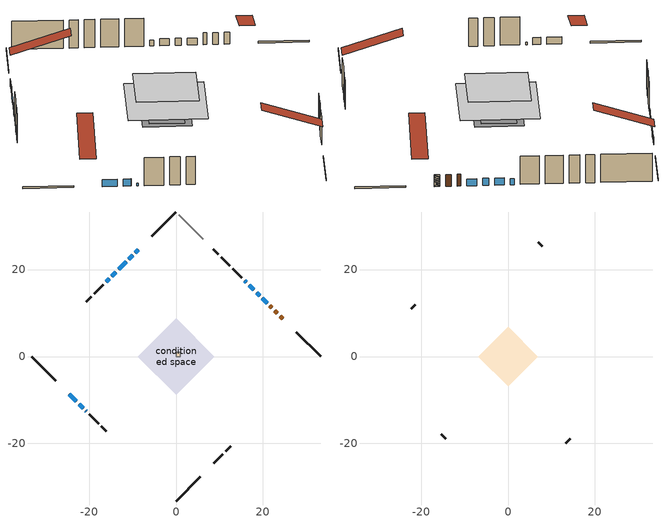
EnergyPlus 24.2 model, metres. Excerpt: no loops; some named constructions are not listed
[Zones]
central ac and furnace airloop ret air zone
 floor adiabatic (AdiabaticConst): 0,0 0,1 1,1 1,0 z0
 wall adiabatic (AdiabaticConst): 0,1 0,0 1,0 1,1 0,1 z0:1
 ceiling adiabatic (AdiabaticConst): 1,0 1,1 0,1 0,0 z1
conditioned space
 floor othersidecoefficients (Floor1 construction): -3.93,0 0,3.93 3.93,0 0,-3.93 z0
 floor adiabatic (AdiabaticFloorConstruction): -8.77,0 0,8.77 8.77,0 0,-8.77 z2.44
 floor foundation (Slab1 construction): -5.43,0 0,5.43 5.43,0 0,-5.43 z0
 wall outside (RimJoist1 construction): 0,-33.24 5.6,-27.64 / -33.24,0 -27.64,-5.6 / 0,33.24 -5.6,27.64 / 33.24,0 27.64,5.6 z0:0.3
 wall outside (AdiabaticWallConstruction 1): 23.29,9.96 22.69,10.55 / 22.04,11.21 21.62,11.62 z0:2.03
 wall outside (AdiabaticWallConstruction): 20.96,12.28 19.88,13.36 / -11.5,21.74 -13.23,20.02 z0:1.17; 19.23,14.01 18.58,14.66 / -8.68,24.56 -9.33,23.92 / -9.98,23.26 -10.84,22.4 / -24.56,-8.68 -22.91,-10.33 / -22.25,-10.99 -21.39,-11.85 z0:1.22; 17.93,15.32 16.86,16.38 z0:1.2; -13.88,19.36 -14.74,18.5 / -15.4,17.84 -16.05,17.19 z0:0.97; -20.74,-12.5 -20.61,-12.63 z0:0.46; 16.21,17.03 15.79,17.45 z0:1.02
 wall outside (Wall1 construction): 8.68,-24.56 10.81,-22.43 / -19.95,-13.29 -17.82,-15.42 / -16.7,16.54 -18.83,14.41 / 15.14,18.1 13.01,20.23 z0:4.88
 wall outside (Wall3 construction): 11.47,-21.78 12.62,-20.62 / -17.16,-16.08 -16.01,-17.24 / -19.49,13.75 -20.65,12.59 / 9.75,23.49 8.59,24.65 z0:4.88
 wall othersidecoefficients (AdiabaticWallConstruction 1): 24.56,8.68 23.94,9.3 z0:2.03
 wall othersidecoefficients (Wall2 construction): 12.35,20.89 10.41,22.83 z0:4.88
 wall adiabatic (Wall5 construction): 6.29,26.95 0.66,32.58 z0:4.88
 window (WindowConstruction): 20.96,12.28 19.89,13.36 z0:1.17
 window (WindowConstruction 6): 19.23,14.01 18.58,14.66 z0:1.22
 window (WindowConstruction 7): 17.93,15.32 16.86,16.38 z0:1.19
 window (WindowConstruction 8): -8.68,24.56 -9.32,23.92 z0:1.22
 window (WindowConstruction 9): -9.98,23.26 -10.84,22.4 z0:1.22
 window (WindowConstruction 1): -11.5,21.74 -13.22,20.02 z0:1.17
 window (WindowConstruction 2): -13.88,19.36 -14.74,18.5 z0:0.97
 window (WindowConstruction 3): -15.4,17.84 -16.05,17.19 z0:0.97
 window (WindowConstruction 4): -24.56,-8.68 -22.91,-10.33 z0:1.22
 window (WindowConstruction 5): -22.25,-10.99 -21.39,-11.85 z0:1.22
 window (WindowConstruction 10): -20.73,-12.51 -20.61,-12.63 z0:0.46
 window (WindowConstruction 11): 16.21,17.03 15.79,17.45 z0:1.01
 door inside (Door): 24.56,8.68 23.94,9.3 z0:2.03
 door (Door 1): 23.29,9.96 22.69,10.55 z0:2.03
 door (Door 2): 22.03,11.21 21.62,11.62 z0:2.03
 ceiling adiabatic (AdiabaticFloorConstruction): 0,-8.77 8.77,0 0,8.77 -8.77,0 z2.44
attic - vented
 floor to conditioned space (Floor2 construction Reversed): -6.88,0 0,6.88 6.88,0 0,-6.88 z4.88
 wall outside (Wall4 construction): 13.28,-19.96 14.27,-18.97 / -15.35,-17.89 -14.36,-18.88 / -21.31,11.93 -22.3,10.94 / 7.93,25.31 6.95,26.3 z0:4.88
 roof outside (Roof1 construction): 8.02,-25.22,4.88 1.32,-18.52,8.04 -0.45,-20.28,8.04 6.25,-26.99,4.88; -25.22,-8.02,4.88 -18.52,-1.32,8.04 -20.28,0.45,8.04 -26.99,-6.25,4.88; -8.02,25.22,4.88 -1.32,18.52,8.04 0.45,20.28,8.04 -6.25,26.99,4.88; 25.22,8.02,4.88 18.52,1.32,8.04 20.28,-0.45,8.04 26.99,6.25,4.88
[Material] Roughness=Rough; Thermal Absorptance=0.9
Name | Thickness {m} | Conductivity {W/m-K} | Density {kg/m3} | Specific Heat {J/kg-K} | Solar Absorptance | Visible Absorptance
ceiling loosefill ins | 0.0846667 | 0.0480833 | 16.02 | 1046.75 | 0.7 | 0.7
ceiling stud and cavity | 0.1397 | 0.146109 | 65.682 | 1177.47 | 0.7 | 0.7
gypsum board | 0.0127 | 0.160291 | 801 | 837.4 | 0.6 | 0.6
[Construction]
Floor2 construction: ceiling loosefill ins, ceiling stud and cavity, gypsum board
[EnergyManagementSystem:Program]
component_loads_program: Set loads_htg_walls = 0; Set loads_htg_rim_joists = 0; Set loads_htg_foundation_walls = 0; Set loads_htg_floors = 0; Set loads_htg_slabs = 0; Set loads_htg_ceilings = 0; Set loads_htg_roofs = 0; Set loads_htg_windows_conduction = 0; Set loads_htg_windows_solar = 0; Set loads_htg_doors = 0; Set loads_htg_skylights_conduction = 0; Set loads_htg_skylights_solar = 0; Set loads_htg_internal_mass = 0; Set loads_htg_intgains = 0; Set loads_htg_lighting = 0; Set loads_htg_infil = 0; Set loads_htg_mechvent = 0; Set loads_htg_natvent = 0; Set loads_htg_whf = 0; Set loads_htg_ducts = 0; Set loads_clg_walls = 0; Set loads_clg_rim_joists = 0; Set loads_clg_foundation_walls = 0; Set loads_clg_floors = 0; Set loads_clg_slabs = 0; Set loads_clg_ceilings = 0; Set loads_clg_roofs = 0; Set loads_clg_windows_conduction = 0; Set loads_clg_windows_solar = 0; Set loads_clg_doors = 0; Set loads_clg_skylights_conduction = 0; Set loads_clg_skylights_solar = 0; Set loads_clg_internal_mass = 0; Set loads_clg_intgains = 0; Set loads_clg_lighting = 0; Set loads_clg_infil = 0; Set loads_clg_mechvent = 0; Set loads_clg_natvent = 0; Set loads_clg_whf = 0; Set loads_clg_ducts = 0; Set hr_walls = 0; Set hr_walls = hr_walls + s_conv_9 + s_ig_9 + s_sol_9 + s_lgt_9 + s_surf_9; Set hr_walls = hr_walls + s_conv_10 + s_ig_10 + s_sol_10 + s_lgt_10 + s_surf_10; Set hr_walls = hr_walls + s_conv_11 + s_ig_11 + s_sol_11 + s_lgt_11 + s_surf_11; Set hr_walls = hr_walls + s_conv_12 + s_ig_12 + s_sol_12 + s_lgt_12 + s_surf_12; Set hr_walls = hr_walls + s_conv_13 + s_ig_13 + s_sol_13 + s_lgt_13 + s_surf_13; Set hr_walls = hr_walls + s_conv_14 + s_ig_14 + s_sol_14 + s_lgt_14 + s_surf_14; Set hr_walls = hr_walls + s_conv_15 + s_ig_15 + s_sol_15 + s_lgt_15 + s_surf_15; Set hr_walls = hr_walls + s_conv_16 + s_ig_16 + s_sol_16 + s_lgt_16 + s_surf_16; Set hr_walls = hr_walls + s_conv_17 + s_ig_17 + s_sol_17 + s_lgt_17 + s_surf_17; Set hr_walls = hr_walls + s_conv_18 + s_ig_18 + s_sol_18 + s_lgt_18 + s_surf_18; Set hr_rim_joists = 0; Set hr_rim_joists = hr_rim_joists + s_conv_4 + s_ig_4 + s_sol_4 + s_lgt_4 + s_surf_4; Set hr_rim_joists = hr_rim_joists + s_conv_5 + s_ig_5 + s_sol_5 + s_lgt_5 + s_surf_5; Set hr_rim_joists = hr_rim_joists + s_conv_6 + s_ig_6 + s_sol_6 + s_lgt_6 + s_surf_6; Set hr_rim_joists = hr_rim_joists + s_conv_7 + s_ig_7 + s_sol_7 + s_lgt_7 + s_surf_7; Set hr_foundation_walls = 0; Set hr_floors = 0; Set hr_floors = hr_floors + s_conv + s_ig + s_sol + s_lgt + s_surf; Set hr_slabs = 0; Set hr_slabs = hr_slabs + s_conv_8 + s_ig_8 + s_sol_8 + s_lgt_8 + s_surf_8; Set hr_ceilings = 0; Set hr_ceilings = hr_ceilings + s_conv_1 + s_ig_1 + s_sol_1 + s_lgt_1 + s_surf_1; Set hr_roofs = 0; Set hr_windows_conduction = 0; Set hr_windows_conduction = hr_windows_conduction + ss_conv_3; Set hr_windows_conduction = hr_windows_conduction + ss_ig_3; Set hr_windows_conduction = hr_windows_conduction + ss_surf_3; Set hr_windows_conduction = hr_windows_conduction + ss_conv_4; Set hr_windows_conduction = hr_windows_conduction + ss_ig_4; Set hr_windows_conduction = hr_windows_conduction + ss_surf_4; Set hr_windows_conduction = hr_windows_conduction + ss_conv_5; Set hr_windows_conduction = hr_windows_conduction + ss_ig_5; Set hr_windows_conduction = hr_windows_conduction + ss_surf_5; Set hr_windows_conduction = hr_windows_conduction + ss_conv_6; Set hr_windows_conduction = hr_windows_conduction + ss_ig_6; Set hr_windows_conduction = hr_windows_conduction + ss_surf_6; Set hr_windows_conduction = hr_windows_conduction + ss_conv_7; Set hr_windows_conduction = hr_windows_conduction + ss_ig_7; Set hr_windows_conduction = hr_windows_conduction + ss_surf_7; Set hr_windows_conduction = hr_windows_conduction + ss_conv_8; Set hr_windows_conduction = hr_windows_conduction + ss_ig_8; Set hr_windows_conduction = hr_windows_conduction + ss_surf_8; Set hr_windows_conduction = hr_windows_conduction + ss_conv_9; Set hr_windows_conduction = hr_windows_conduction + ss_ig_9; Set hr_windows_conduction = hr_windows_conduction + ss_surf_9; Set hr_windows_conduction = hr_windows_conduction + ss_conv_10; Set hr_windows_conduction = hr_windows_conduction + ss_ig_10; Set hr_windows_conduction = hr_windows_conduction + ss_surf_10; Set hr_windows_conduction = hr_windows_conduction + ss_conv_11; Set hr_windows_conduction = hr_windows_conduction + ss_ig_11; Set hr_windows_conduction = hr_windows_conduction + ss_surf_11; Set hr_windows_conduction = hr_windows_conduction + ss_conv_12; Set hr_windows_conduction = hr_windows_conduction + ss_ig_12; Set hr_windows_conduction = hr_windows_conduction + ss_surf_12; Set hr_windows_conduction = hr_windows_conduction + ss_conv_13; Set hr_windows_conduction = hr_windows_conduction + ss_ig_13; Set hr_windows_conduction = hr_windows_conduction + ss_surf_13; Set hr_windows_conduction = hr_windows_conduction + ss_conv_14; Set hr_windows_conduction = hr_windows_conduction + ss_ig_14; Set hr_windows_conduction = hr_windows_conduction + ss_surf_14; Set hr_windows_solar = 0; Set hr_windows_solar = hr_windows_solar - ss_trans_in * ZoneTimestep * 3600 + ss_back_out * ZoneTimestep * 3600 + ss_trans_out * ZoneTimestep * 3600; Set hr_windows_solar = hr_windows_solar - ss_trans_in_1 * ZoneTimestep * 3600 + ss_back_out_1 * ZoneTimestep * 3600 + ss_trans_out_1 * ZoneTimestep * 3600; Set hr_windows_solar = hr_windows_solar - ss_trans_in_2 * ZoneTimestep * 3600 + ss_back_out_2 * ZoneTimestep * 3600 + ss_trans_out_2 * ZoneTimestep * 3600; Set hr_windows_solar = hr_windows_solar - ss_trans_in_3 * ZoneTimestep * 3600 + ss_back_out_3 * ZoneTimestep * 3600 + ss_trans_out_3 * ZoneTimestep * 3600; Set hr_windows_solar = hr_windows_solar - ss_trans_in_4 * ZoneTimestep * 3600 + ss_back_out_4 * ZoneTimestep * 3600 + ss_trans_out_4 * ZoneTimestep * 3600; Set hr_windows_solar = hr_windows_solar - ss_trans_in_5 * ZoneTimestep * 3600 + ss_back_out_5 * ZoneTimestep * 3600 + ss_trans_out_5 * ZoneTimestep * 3600; Set hr_windows_solar = hr_windows_solar - ss_trans_in_6 * ZoneTimestep * 3600 + ss_back_out_6 * ZoneTimestep * 3600 + ss_trans_out_6 * ZoneTimestep * 3600; Set hr_windows_solar = hr_windows_solar - ss_trans_in_7 * ZoneTimestep * 3600 + ss_back_out_7 * ZoneTimestep * 3600 + ss_trans_out_7 * ZoneTimestep * 3600; Set hr_windows_solar = hr_windows_solar - ss_trans_in_8 * ZoneTimestep * 3600 + ss_back_out_8 * ZoneTimestep * 3600 + ss_trans_out_8 * ZoneTimestep * 3600; Set hr_windows_solar = hr_windows_solar - ss_trans_in_9 * ZoneTimestep * 3600 + ss_back_out_9 * ZoneTimestep * 3600 + ss_trans_out_9 * ZoneTimestep * 3600; Set hr_windows_solar = hr_windows_solar - ss_trans_in_10 * ZoneTimestep * 3600 + ss_back_out_10 * ZoneTimestep * 3600 + ss_trans_out_10 * ZoneTimestep * 3600; Set hr_windows_solar = hr_windows_solar - ss_trans_in_11 * ZoneTimestep * 3600 + ss_back_out_11 * ZoneTimestep * 3600 + ss_trans_out_11 * ZoneTimestep * 3600; Set hr_doors = 0; Set hr_doors = hr_doors + ss_sol; Set hr_doors = hr_doors + ss_lgt; Set hr_doors = hr_doors + ss_conv; Set hr_doors = hr_doors + ss_ig; Set hr_doors = hr_doors + ss_surf; Set hr_doors = hr_doors + ss_sol_1; Set hr_doors = hr_doors + ss_lgt_1; Set hr_doors = hr_doors + ss_conv_1; Set hr_doors = hr_doors + ss_ig_1; Set hr_doors = hr_doors + ss_surf_1; Set hr_doors = hr_doors + ss_sol_2; Set hr_doors = hr_doors + ss_lgt_2; Set hr_doors = hr_doors + ss_conv_2; Set hr_doors = hr_doors + ss_ig_2; Set hr_doors = hr_doors + ss_surf_2; Set hr_skylights_conduction = 0; Set hr_skylights_solar = 0; Set hr_internal_mass = 0; Set hr_internal_mass = hr_internal_mass + s_conv_2 + s_ig_2 + s_sol_2 + s_lgt_2 + s_surf_2; Set hr_internal_mass = hr_internal_mass + s_conv_3 + s_ig_3 + s_sol_3 + s_lgt_3 + s_surf_3; Set hr_internal_mass = hr_internal_mass + im_conv + im_ig + im_sol + im_lgt + im_surf; Set hr_internal_mass = hr_internal_mass + im_conv_1 + im_ig_1 + im_sol_1 + im_lgt_1 + im_surf_1; Set hr_intgains = 0; Set hr_intgains = hr_intgains - ig_ee_conv - ig_ee_rad - ig_ee_conv_1 - ig_ee_rad_1 - ig_ee_conv_2 - ig_ee_rad_2 - ig_ee_conv_3 - ig_ee_rad_3 - ig_ee_conv_4 - ig_ee_rad_4 - ig_ee_conv_5 - ig_ee_rad_5 - ig_ee_conv_6 - ig_ee_rad_6 - ig_oe_conv - ig_oe_rad - ig_oe_conv_1 - ig_oe_rad_1 - ig_oe_conv_2 - ig_oe_rad_2 - ig_oe_conv_3 - ig_oe_rad_3 - ig_oe_conv_4 - ig_oe_rad_4 - ig_ppl_conv - ig_ppl_rad; Set hr_lighting = 0; Set hr_lighting = hr_lighting - ig_lgt_conv - ig_lgt_rad - ig_lgt_vis; Set hr_infil = 0; Set hr_infil = hr_infil - airflow_gain + airflow_loss; Set hr_natvent = 0; Set hr_natvent = hr_natvent - airflow_gain_1 + airflow_loss_1; Set hr_whf = 0; Set hr_whf = hr_whf - airflow_gain_2 + airflow_loss_2; Set hr_mechvent = 0; Set hr_mechvent = hr_mechvent - mv_conv - mv_rad - mv_conv_1 - mv_rad_1 - mv_conv_2 - mv_rad_2 - mv_conv_3 - mv_rad_3 - mv_conv_4 - mv_rad_4 - mv_conv_5 - mv_rad_5 - mv_conv_6 - mv_rad_6; Set hr_ducts = 0; Set hr_ducts = hr_ducts - ducts_conv - ducts_rad - ducts_conv_1 - ducts_rad_1 - ducts_conv_2 - ducts_rad_2 - ducts_conv_3 - ducts_rad_3 - ducts_conv_4 - ducts_rad_4 - ducts_conv_5 - ducts_rad_5; Set hr_intgains = hr_intgains + dhw_loss * (1.0*(1-dhw_rtf) + 1.0*dhw_rtf); Set hr_ducts = hr_ducts + (duct_mix_loss_1 - duct_mix_gain_1); Set htg_mode = 0; Set clg_mode = 0; If (htg_load_cond > 0); Set htg_mode = 1.0; ElseIf (clg_load_cond > 0); Set clg_mode = 1.0; Else; Set htg_season = 0; Set clg_season = 0; If ((DayOfYear >= 1) && (DayOfYear <= 365)); Set clg_season = 1; EndIf; If ((DayOfYear >= 1) && (DayOfYear <= 365)); Set htg_season = 1; EndIf; If ((airflow_gain_1 <> 0) || (airflow_loss_1 <> 0)) && (clg_season == 1); Set clg_mode = 1.0; ElseIf ((airflow_gain_2 <> 0) || (airflow_loss_2 <> 0)) && (clg_season == 1); Set clg_mode = 1.0; Else; Set Tmid_setpoint = (htg_sp_s_1 + clg_sp_s_1) / 2; If (tin_s_1 > Tmid_setpoint) && (clg_season == 1); Set clg_mode = 1.0; ElseIf (tin_s_1 < Tmid_setpoint) && (htg_season == 1); Set htg_mode = 1.0; EndIf; EndIf; EndIf; Set loads_htg_walls = loads_htg_walls + (hr_walls * htg_mode * 1); Set loads_htg_rim_joists = loads_htg_rim_joists + (hr_rim_joists * htg_mode * 1); Set loads_htg_foundation_walls = loads_htg_foundation_walls + (hr_foundation_walls * htg_mode * 1); Set loads_htg_floors = loads_htg_floors + (hr_floors * htg_mode * 1); Set loads_htg_slabs = loads_htg_slabs + (hr_slabs * htg_mode * 1); Set loads_htg_ceilings = loads_htg_ceilings + (hr_ceilings * htg_mode * 1); Set loads_htg_roofs = loads_htg_roofs + (hr_roofs * htg_mode * 1); Set loads_htg_windows_conduction = loads_htg_windows_conduction + (hr_windows_conduction * htg_mode * 1); Set loads_htg_windows_solar = loads_htg_windows_solar + (hr_windows_solar * htg_mode * 1); Set loads_htg_doors = loads_htg_doors + (hr_doors * htg_mode * 1); Set loads_htg_skylights_conduction = loads_htg_skylights_conduction + (hr_skylights_conduction * htg_mode * 1); Set loads_htg_skylights_solar = loads_htg_skylights_solar + (hr_skylights_solar * htg_mode * 1); Set loads_htg_internal_mass = loads_htg_internal_mass + (hr_internal_mass * htg_mode * 1); Set loads_htg_intgains = loads_htg_intgains + (hr_intgains * htg_mode * 1); Set loads_htg_lighting = loads_htg_lighting + (hr_lighting * htg_mode * 1); Set loads_htg_infil = loads_htg_infil + (hr_infil * htg_mode * 1); Set loads_htg_mechvent = loads_htg_mechvent + (hr_mechvent * htg_mode * 1); Set loads_htg_natvent = loads_htg_natvent + (hr_natvent * htg_mode * 1); Set loads_htg_whf = loads_htg_whf + (hr_whf * htg_mode * 1); Set loads_htg_ducts = loads_htg_ducts + (hr_ducts * htg_mode * 1); Set loads_clg_walls = loads_clg_walls + (-hr_walls * clg_mode * 1); Set loads_clg_rim_joists = loads_clg_rim_joists + (-hr_rim_joists * clg_mode * 1); Set loads_clg_foundation_walls = loads_clg_foundation_walls + (-hr_foundation_walls * clg_mode * 1); Set loads_clg_floors = loads_clg_floors + (-hr_floors * clg_mode * 1); Set loads_clg_slabs = loads_clg_slabs + (-hr_slabs * clg_mode * 1); Set loads_clg_ceilings = loads_clg_ceilings + (-hr_ceilings * clg_mode * 1); Set loads_clg_roofs = loads_clg_roofs + (-hr_roofs * clg_mode * 1); Set loads_clg_windows_conduction = loads_clg_windows_conduction + (-hr_windows_conduction * clg_mode * 1); Set loads_clg_windows_solar = loads_clg_windows_solar + (-hr_windows_solar * clg_mode * 1); Set loads_clg_doors = loads_clg_doors + (-hr_doors * clg_mode * 1); Set loads_clg_skylights_conduction = loads_clg_skylights_conduction + (-hr_skylights_conduction * clg_mode * 1); Set loads_clg_skylights_solar = loads_clg_skylights_solar + (-hr_skylights_solar * clg_mode * 1); Set loads_clg_internal_mass = loads_clg_internal_mass + (-hr_internal_mass * clg_mode * 1); Set loads_clg_intgains = loads_clg_intgains + (-hr_intgains * clg_mode * 1); Set loads_clg_lighting = loads_clg_lighting + (-hr_lighting * clg_mode * 1); Set loads_clg_infil = loads_clg_infil + (-hr_infil * clg_mode * 1); Set loads_clg_mechvent = loads_clg_mechvent + (-hr_mechvent * clg_mode * 1); Set loads_clg_natvent = loads_clg_natvent + (-hr_natvent * clg_mode * 1); Set loads_clg_whf = loads_clg_whf + (-hr_whf * clg_mode * 1); Set loads_clg_ducts = loads_clg_ducts + (-hr_ducts * clg_mode * 1)
[EnergyManagementSystem:Subroutine]
central_ac_and_furnace_airloop_0_duct_subroutine: Set AH_MFR = central_ac_and_furnace_airloop_AH_MFR / 1; If AH_MFR > 0; Set AH_Tout = central_ac_and_furnace_airloop_AH_Tout; Set AH_Wout = central_ac_and_furnace_airloop_AH_Wout; Set RA_T = central_ac_and_furnace_airloop_RA_T; Set RA_W = central_ac_and_furnace_airloop_Ra_W; Set Fan_RTF = central_ac_and_furnace_airloop_Fan_RTF; Set DZ_T = central_ac_and_furnace_airloop_0_DZ_T; Set DZ_W = central_ac_and_furnace_airloop_0_DZ_W; Set AH_VFR = central_ac_and_furnace_airloop_AH_VFR / 1; Set h_SA = (@HFnTdbW AH_Tout AH_Wout); Set h_RA = (@HFnTdbW RA_T RA_W); Set h_fg = (@HfgAirFnWTdb AH_Wout AH_Tout); Set h_DZ = (@HFnTdbW DZ_T DZ_W); Set air_cp = 1006.0; Set f_sup = 0.0 / (central_ac_and_furnace_airloop_max_sup_fan_mfr/1 * 1.0135); Set f_ret = 0.0 / (central_ac_and_furnace_airloop_max_sup_fan_mfr/1 * 1.0135); Set sup_lk_mfr = f_sup * AH_MFR; Set ret_lk_mfr = f_ret * AH_MFR; Set SupTotLkToCond = sup_lk_mfr*(h_RA - h_SA); Set SupLatLkToCond = sup_lk_mfr*h_fg*(RA_W-AH_Wout); Set SupSensLkToCond = SupTotLkToCond-SupLatLkToCond; Set supply_ua = 143.791; Set eTm = 0-((Fan_RTF/(AH_MFR*air_cp))*supply_ua); Set t_sup = DZ_T+((AH_Tout-DZ_T)*(@Exp eTm)); Set SupCondToCond = AH_MFR*air_cp*(t_sup-AH_Tout); Set SupCondToDZ = 0-SupCondToCond; Set return_ua = 53.256; Set eTm = 0-((Fan_RTF/(AH_MFR*air_cp))*return_ua); Set t_ret = DZ_T+((RA_T-DZ_T)*(@Exp eTm)); Set RetCondToRP = AH_MFR*air_cp*(t_ret-RA_T); Set RetCondToDZ = 0-RetCondToRP; Set RetLatLkToRP = 0; Set RetSensLkToRP = ret_lk_mfr*air_cp*(DZ_T-RA_T); Set SupTotLkToDZ = sup_lk_mfr*(h_SA-h_DZ); Set SupLatLkToDZ = sup_lk_mfr*h_fg*(AH_Wout-DZ_W); Set SupSensLkToDZ = SupTotLkToDZ-SupLatLkToDZ; Set FracOutsideToCond = 0.0; Set FracOutsideToDZ = 0.0; Set FracCondToOutside = 0.0; Set FracDZToOutside = 0.0; Set FracDZToCond = 0.0; Set FracCondToDZ = 0.0; Set lk_imbal_vfr = @ABS(f_sup - f_ret) * AH_VFR; Set ImbalLkCondToDZ = lk_imbal_vfr * FracCondToDZ; Set ImbalLkDZToCond = lk_imbal_vfr * FracDZToCond; Set ImbalLkOutsideToCond = lk_imbal_vfr * FracOutsideToCond; Set ImbalLkOutsideToDZ = lk_imbal_vfr * FracOutsideToDZ; Set ImbalLkCondToOutside = lk_imbal_vfr * FracCondToOutside; Set ImbalLkDZToOutside = lk_imbal_vfr * FracDZToOutside; Else; Set SupLatLkToCond = 0; Set SupSensLkToCond = 0; Set SupCondToCond = 0; Set RetCondToRP = 0; Set RetLatLkToRP = 0; Set RetSensLkToRP = 0; Set RetCondToDZ = 0; Set SupCondToDZ = 0; Set SupLatLkToDZ = 0; Set SupSensLkToDZ = 0; Set ImbalLkCondToDZ = 0; Set ImbalLkDZToCond = 0; Set ImbalLkOutsideToCond = 0; Set ImbalLkOutsideToDZ = 0; Set ImbalLkCondToOutside = 0; Set ImbalLkDZToOutside = 0; EndIf; Set central_ac_and_furnace_airloop_0_SupLatLkToCond = SupLatLkToCond; Set central_ac_and_furnace_airloop_0_SupSensLkToCond = SupSensLkToCond; Set central_ac_and_furnace_airloop_0_SupCondToLv = SupCondToCond; Set central_ac_and_furnace_airloop_0_RetCondToRP = RetCondToRP; Set central_ac_and_furnace_airloop_0_RetLatLkToRP = RetLatLkToRP; Set central_ac_and_furnace_airloop_0_RetSensLkToRP = RetSensLkToRP; Set central_ac_and_furnace_airloop_0_RetCondToDZ = RetCondToDZ; Set central_ac_and_furnace_airloop_0_SupCondToDZ = SupCondToDZ; Set central_ac_and_furnace_airloop_0_SupLatLkToDZ = SupLatLkToDZ; Set central_ac_and_furnace_airloop_0_SupSensLkToDZ = SupSensLkToDZ; Set central_ac_and_furnace_airloop_0_ZoneMixCondToDZ = ImbalLkCondToDZ; Set central_ac_and_furnace_airloop_0_ZoneMixDZToCond = ImbalLkDZToCond; Set central_ac_and_furnace_airloop_0_DuctImbalLkSupFanEquivCond = ImbalLkCondToOutside; Set central_ac_and_furnace_airloop_0_DuctImbalLkExhFanEquivCond = ImbalLkOutsideToCond; Set central_ac_and_furnace_airloop_0_DuctImbalLkSupFanEquivDZ = ImbalLkDZToOutside; Set central_ac_and_furnace_airloop_0_DuctImbalLkExhFanEquivDZ = ImbalLkOutsideToDZ
[EnergyManagementSystem:OutputVariable] Type of Data in Variable=Summed; Update Frequency=ZoneTimestep
Name | EMS Variable | EMS Program or Subroutine | Units
loads_htg_roofs_annual_outvar; Energy Management System Output Variable 5 | loads_htg_roofs | component_loads_program | J
loads_htg_ceilings_annual_outvar; Energy Management System Output Variable 6 | loads_htg_ceilings | component_loads_program | J
loads_htg_walls_annual_outvar; Energy Management System Output Variable 7 | loads_htg_walls | component_loads_program | J
loads_htg_rim_joists_annual_outvar; Energy Management System Output Variable 8 | loads_htg_rim_joists | component_loads_program | J
loads_htg_foundation_walls_annual_outvar; Energy Management System Output Variable 9 | loads_htg_foundation_walls | component_loads_program | J
loads_htg_doors_annual_outvar; Energy Management System Output Variable 10 | loads_htg_doors | component_loads_program | J
loads_htg_windows_conduction_annual_outvar; Energy Management System Output Variable 11 | loads_htg_windows_conduction | component_loads_program | J
loads_htg_windows_solar_annual_outvar; Energy Management System Output Variable 12 | loads_htg_windows_solar | component_loads_program | J
loads_htg_skylights_conduction_annual_outvar; Energy Management System Output Variable 13 | loads_htg_skylights_conduction | component_loads_program | J
loads_htg_skylights_solar_annual_outvar; Energy Management System Output Variable 14 | loads_htg_skylights_solar | component_loads_program | J
loads_htg_floors_annual_outvar; Energy Management System Output Variable 15 | loads_htg_floors | component_loads_program | J
loads_htg_slabs_annual_outvar; Energy Management System Output Variable 16 | loads_htg_slabs | component_loads_program | J
loads_htg_internal_mass_annual_outvar; Energy Management System Output Variable 17 | loads_htg_internal_mass | component_loads_program | J
loads_htg_infil_annual_outvar; Energy Management System Output Variable 18 | loads_htg_infil | component_loads_program | J
loads_htg_natvent_annual_outvar; Energy Management System Output Variable 19 | loads_htg_natvent | component_loads_program | J
loads_htg_mechvent_annual_outvar; Energy Management System Output Variable 20 | loads_htg_mechvent | component_loads_program | J
loads_htg_whf_annual_outvar; Energy Management System Output Variable 21 | loads_htg_whf | component_loads_program | J
loads_htg_ducts_annual_outvar; Energy Management System Output Variable 22 | loads_htg_ducts | component_loads_program | J
loads_htg_intgains_annual_outvar; Energy Management System Output Variable 23 | loads_htg_intgains | component_loads_program | J
loads_htg_lighting_annual_outvar; Energy Management System Output Variable 24 | loads_htg_lighting | component_loads_program | J
loads_clg_roofs_annual_outvar; Energy Management System Output Variable 25 | loads_clg_roofs | component_loads_program | J
loads_clg_ceilings_annual_outvar; Energy Management System Output Variable 26 | loads_clg_ceilings | component_loads_program | J
loads_clg_walls_annual_outvar; Energy Management System Output Variable 27 | loads_clg_walls | component_loads_program | J
loads_clg_rim_joists_annual_outvar; Energy Management System Output Variable 28 | loads_clg_rim_joists | component_loads_program | J
loads_clg_foundation_walls_annual_outvar; Energy Management System Output Variable 29 | loads_clg_foundation_walls | component_loads_program | J
loads_clg_doors_annual_outvar; Energy Management System Output Variable 30 | loads_clg_doors | component_loads_program | J
loads_clg_windows_conduction_annual_outvar; Energy Management System Output Variable 31 | loads_clg_windows_conduction | component_loads_program | J
loads_clg_windows_solar_annual_outvar; Energy Management System Output Variable 32 | loads_clg_windows_solar | component_loads_program | J
loads_clg_skylights_conduction_annual_outvar; Energy Management System Output Variable 33 | loads_clg_skylights_conduction | component_loads_program | J
loads_clg_skylights_solar_annual_outvar; Energy Management System Output Variable 34 | loads_clg_skylights_solar | component_loads_program | J
loads_clg_floors_annual_outvar; Energy Management System Output Variable 35 | loads_clg_floors | component_loads_program | J
loads_clg_slabs_annual_outvar; Energy Management System Output Variable 36 | loads_clg_slabs | component_loads_program | J
loads_clg_internal_mass_annual_outvar; Energy Management System Output Variable 37 | loads_clg_internal_mass | component_loads_program | J
loads_clg_infil_annual_outvar; Energy Management System Output Variable 38 | loads_clg_infil | component_loads_program | J
loads_clg_natvent_annual_outvar; Energy Management System Output Variable 39 | loads_clg_natvent | component_loads_program | J
loads_clg_mechvent_annual_outvar; Energy Management System Output Variable 40 | loads_clg_mechvent | component_loads_program | J
loads_clg_whf_annual_outvar; Energy Management System Output Variable 41 | loads_clg_whf | component_loads_program | J
loads_clg_ducts_annual_outvar; Energy Management System Output Variable 42 | loads_clg_ducts | component_loads_program | J
loads_clg_intgains_annual_outvar; Energy Management System Output Variable 43 | loads_clg_intgains | component_loads_program | J
loads_clg_lighting_annual_outvar; Energy Management System Output Variable 44 | loads_clg_lighting | component_loads_program | J
loads_htg_tot_annual_outvar; Energy Management System Output Variable 1; Energy Management System Output Variable 45 | loads_htg_tot | total_loads_program | J
loads_clg_tot_annual_outvar; Energy Management System Output Variable 2; Energy Management System Output Variable 46 | loads_clg_tot | total_loads_program | J
Energy Management System Output Variable 3 | htg_unmet_hours | unmet_hours_program | hr
Energy Management System Output Variable 4 | clg_unmet_hours | unmet_hours_program | hr
[Schedule:Day:Interval]
interior lighting schedule day: No, 01:00, 0.108182, 04:00, 0.0901515, 05:00, 0.0991667, 06:00, 0.162273, 07:00, 0.270455, 08:00, 0.342576, 10:00, 0.369621, 11:00, 0.351591, 12:00, 0.333561, 13:00, 0.324545, 14:00, 0.31553, 15:00, 0.333561, 16:00, 0.369621, 17:00, 0.450758, 18:00, 0.585985, 19:00, 0.775303, 20:00, 0.955606, 21:00, 0.991667, 22:00, 0.712197, 23:00, 0.360606, 24:00, 0.162273
interior lighting schedule day 1: No, 01:00, 0.100909, 04:00, 0.0840909, 05:00, 0.0925, 06:00, 0.151364, 07:00, 0.252273, 08:00, 0.319545, 10:00, 0.344773, 11:00, 0.327955, 12:00, 0.311136, 13:00, 0.302727, 14:00, 0.294318, 15:00, 0.311136, 16:00, 0.344773, 17:00, 0.420455, 18:00, 0.546591, 19:00, 0.723182, 20:00, 0.891364, 21:00, 0.925, 22:00, 0.664318, 23:00, 0.336364, 24:00, 0.151364
interior lighting schedule day 2: No, 01:00, 0.0927273, 04:00, 0.0772727, 05:00, 0.085, 06:00, 0.139091, 07:00, 0.231818, 08:00, 0.293636, 10:00, 0.316818, 11:00, 0.301364, 12:00, 0.285909, 13:00, 0.278182, 14:00, 0.270455, 15:00, 0.285909, 16:00, 0.316818, 17:00, 0.386364, 18:00, 0.502273, 19:00, 0.664545, 20:00, 0.819091, 21:00, 0.85, 22:00, 0.610455, 23:00, 0.309091, 24:00, 0.139091
interior lighting schedule day 3: No, 01:00, 0.0845455, 04:00, 0.0704545, 05:00, 0.0775, 06:00, 0.126818, 07:00, 0.211364, 08:00, 0.267727, 10:00, 0.288864, 11:00, 0.274773, 12:00, 0.260682, 13:00, 0.253636, 14:00, 0.246591, 15:00, 0.260682, 16:00, 0.288864, 17:00, 0.352273, 18:00, 0.457955, 19:00, 0.605909, 20:00, 0.746818, 21:00, 0.775, 22:00, 0.556591, 23:00, 0.281818, 24:00, 0.126818
interior lighting schedule day 4: No, 01:00, 0.0763636, 04:00, 0.0636364, 05:00, 0.07, 06:00, 0.114545, 07:00, 0.190909, 08:00, 0.241818, 10:00, 0.260909, 11:00, 0.248182, 12:00, 0.235455, 13:00, 0.229091, 14:00, 0.222727, 15:00, 0.235455, 16:00, 0.260909, 17:00, 0.318182, 18:00, 0.413636, 19:00, 0.547273, 20:00, 0.674545, 21:00, 0.7, 22:00, 0.502727, 23:00, 0.254545, 24:00, 0.114545
interior lighting schedule day 5: No, 01:00, 0.0727273, 04:00, 0.0606061, 05:00, 0.0666667, 06:00, 0.109091, 07:00, 0.181818, 08:00, 0.230303, 10:00, 0.248485, 11:00, 0.236364, 12:00, 0.224242, 13:00, 0.218182, 14:00, 0.212121, 15:00, 0.224242, 16:00, 0.248485, 17:00, 0.30303, 18:00, 0.393939, 19:00, 0.521212, 20:00, 0.642424, 21:00, 0.666667, 22:00, 0.478788, 23:00, 0.242424, 24:00, 0.109091
interior lighting schedule day 6: No, 01:00, 0.0745455, 04:00, 0.0621212, 05:00, 0.0683333, 06:00, 0.111818, 07:00, 0.186364, 08:00, 0.236061, 10:00, 0.254697, 11:00, 0.242273, 12:00, 0.229848, 13:00, 0.223636, 14:00, 0.217424, 15:00, 0.229848, 16:00, 0.254697, 17:00, 0.310606, 18:00, 0.403788, 19:00, 0.534242, 20:00, 0.658485, 21:00, 0.683333, 22:00, 0.490758, 23:00, 0.248485, 24:00, 0.111818
interior lighting schedule day 7: No, 01:00, 0.08, 04:00, 0.0666667, 05:00, 0.0733333, 06:00, 0.12, 07:00, 0.2, 08:00, 0.253333, 10:00, 0.273333, 11:00, 0.26, 12:00, 0.246667, 13:00, 0.24, 14:00, 0.233333, 15:00, 0.246667, 16:00, 0.273333, 17:00, 0.333333, 18:00, 0.433333, 19:00, 0.573333, 20:00, 0.706667, 21:00, 0.733333, 22:00, 0.526667, 23:00, 0.266667, 24:00, 0.12
interior lighting schedule day 8: No, 01:00, 0.0890909, 04:00, 0.0742424, 05:00, 0.0816667, 06:00, 0.133636, 07:00, 0.222727, 08:00, 0.282121, 10:00, 0.304394, 11:00, 0.289545, 12:00, 0.274697, 13:00, 0.267273, 14:00, 0.259848, 15:00, 0.274697, 16:00, 0.304394, 17:00, 0.371212, 18:00, 0.482576, 19:00, 0.638485, 20:00, 0.78697, 21:00, 0.816667, 22:00, 0.586515, 23:00, 0.29697, 24:00, 0.133636
interior lighting schedule day 9: No, 01:00, 0.0972727, 04:00, 0.0810606, 05:00, 0.0891667, 06:00, 0.145909, 07:00, 0.243182, 08:00, 0.30803, 10:00, 0.332348, 11:00, 0.316136, 12:00, 0.299924, 13:00, 0.291818, 14:00, 0.283712, 15:00, 0.299924, 16:00, 0.332348, 17:00, 0.405303, 18:00, 0.526894, 19:00, 0.697121, 20:00, 0.859242, 21:00, 0.891667, 22:00, 0.640379, 23:00, 0.324242, 24:00, 0.145909
interior lighting schedule day 10: No, 01:00, 0.105455, 04:00, 0.0878788, 05:00, 0.0966667, 06:00, 0.158182, 07:00, 0.263636, 08:00, 0.333939, 10:00, 0.360303, 11:00, 0.342727, 12:00, 0.325152, 13:00, 0.316364, 14:00, 0.307576, 15:00, 0.325152, 16:00, 0.360303, 17:00, 0.439394, 18:00, 0.571212, 19:00, 0.755758, 20:00, 0.931515, 21:00, 0.966667, 22:00, 0.694242, 23:00, 0.351515, 24:00, 0.158182
interior lighting schedule day 11: No, 01:00, 0.109091, 04:00, 0.0909091, 05:00, 0.1, 06:00, 0.163636, 07:00, 0.272727, 08:00, 0.345455, 10:00, 0.372727, 11:00, 0.354545, 12:00, 0.336364, 13:00, 0.327273, 14:00, 0.318182, 15:00, 0.336364, 16:00, 0.372727, 17:00, 0.454545, 18:00, 0.590909, 19:00, 0.781818, 20:00, 0.963636, 21:00, 1, 22:00, 0.718182, 23:00, 0.363636, 24:00, 0.163636
interior lighting schedule default day; occupants schedule default day; clothes dryer schedule default day; cooking range schedule default day; mech vent bath fan 0 schedule default day; mech vent bath fan 1 schedule default day; mech vent range fan 0 schedule default day; misc plug loads schedule default day; general water use schedule default day; clothes dryer exhaust 0 schedule default day; cooling season schedule day; cooling season schedule day 2; cooling season schedule default day; exterior lighting schedule default day; natural vent schedule default day: No, 24:00, 0
occupants schedule day: No, 05:00, 0.426829, 06:00, 0.719512, 07:00, 1, 08:00, 0.670732, 09:00, 0.329268, 14:00, 0.170732, 15:00, 0.231707, 16:00, 0.329268, 17:00, 0.5, 18:00, 0.670732, 19:00, 0.829268, 21:00, 1, 22:00, 0.853659, 23:00, 0.646341, 24:00, 0.426829
clothes dryer schedule day; clothes dryer exhaust 0 schedule day: No, 01:00, 0.123457, 02:00, 0.0740741, 03:00, 0.0493827, 04:00, 0.0246914, 05:00, 0.0493827, 06:00, 0.0740741, 07:00, 0.197531, 08:00, 0.395062, 09:00, 0.592593, 10:00, 0.839506, 11:00, 0.962963, 12:00, 1, 13:00, 0.91358, 14:00, 0.82716, 15:00, 0.716049, 16:00, 0.753086, 17:00, 0.679012, 18:00, 0.666667, 20:00, 0.62963, 21:00, 0.641975, 22:00, 0.666667, 23:00, 0.54321, 24:00, 0.296296
cooking range schedule day: No, 05:00, 0.0597015, 06:00, 0.11194, 07:00, 0.171642, 08:00, 0.291045, 11:00, 0.343284, 12:00, 0.402985, 13:00, 0.462687, 14:00, 0.343284, 15:00, 0.291045, 16:00, 0.402985, 17:00, 0.567164, 18:00, 1, 19:00, 0.850746, 20:00, 0.432836, 21:00, 0.291045, 22:00, 0.231343, 23:00, 0.171642, 24:00, 0.11194
mech vent bath fan 0 schedule day; mech vent bath fan 1 schedule day: No, 07:00, 0, 08:00, 1, 09:00, 0.2, 24:00, 0
mech vent range fan 0 schedule day: No, 18:00, 0, 19:00, 1, 20:00, 0.2, 24:00, 0
misc plug loads schedule day: No, 06:00, 0.705882, 07:00, 0.745098, 08:00, 0.803922, 15:00, 0.823529, 16:00, 0.862745, 17:00, 0.921569, 18:00, 0.980392, 19:00, 1, 20:00, 0.980392, 21:00, 0.941176, 22:00, 0.862745, 23:00, 0.784314, 24:00, 0.72549
general water use schedule day: No, 01:00, 0.315068, 03:00, 0.287671, 04:00, 0.342466, 05:00, 0.369863, 06:00, 0.520548, 07:00, 0.60274, 08:00, 0.534247, 10:00, 0.506849, 11:00, 0.465753, 14:00, 0.479452, 15:00, 0.534247, 16:00, 0.589041, 17:00, 0.69863, 18:00, 0.876712, 19:00, 0.890411, 20:00, 0.986301, 21:00, 1, 22:00, 0.863014, 23:00, 0.616438, 24:00, 0.465753
cooling season schedule day 1: No, 24:00, 1
exterior lighting schedule day: No, 01:00, 0.566667, 03:00, 0.524167, 05:00, 0.495833, 06:00, 0.5525, 07:00, 0.623333, 08:00, 0.580833, 09:00, 0.439167, 10:00, 0.354167, 12:00, 0.34, 13:00, 0.354167, 14:00, 0.396667, 15:00, 0.425, 16:00, 0.495833, 17:00, 0.623333, 18:00, 0.793333, 19:00, 0.906667, 20:00, 0.963333, 21:00, 0.991667, 22:00, 0.920833, 23:00, 0.793333, 24:00, 0.665833
exterior lighting schedule day 1: No, 01:00, 0.528571, 03:00, 0.488929, 05:00, 0.4625, 06:00, 0.515357, 07:00, 0.581429, 08:00, 0.541786, 09:00, 0.409643, 10:00, 0.330357, 12:00, 0.317143, 13:00, 0.330357, 14:00, 0.37, 15:00, 0.396429, 16:00, 0.4625, 17:00, 0.581429, 18:00, 0.74, 19:00, 0.845714, 20:00, 0.898571, 21:00, 0.925, 22:00, 0.858929, 23:00, 0.74, 24:00, 0.621071
exterior lighting schedule day 10: No, 01:00, 0.552381, 03:00, 0.510952, 05:00, 0.483333, 06:00, 0.538571, 07:00, 0.607619, 08:00, 0.56619, 09:00, 0.428095, 10:00, 0.345238, 12:00, 0.331429, 13:00, 0.345238, 14:00, 0.386667, 15:00, 0.414286, 16:00, 0.483333, 17:00, 0.607619, 18:00, 0.773333, 19:00, 0.88381, 20:00, 0.939048, 21:00, 0.966667, 22:00, 0.897619, 23:00, 0.773333, 24:00, 0.649048
exterior lighting schedule day 11: No, 01:00, 0.571429, 03:00, 0.528571, 05:00, 0.5, 06:00, 0.557143, 07:00, 0.628571, 08:00, 0.585714, 09:00, 0.442857, 10:00, 0.357143, 12:00, 0.342857, 13:00, 0.357143, 14:00, 0.4, 15:00, 0.428571, 16:00, 0.5, 17:00, 0.628571, 18:00, 0.8, 19:00, 0.914286, 20:00, 0.971429, 21:00, 1, 22:00, 0.928571, 23:00, 0.8, 24:00, 0.671429
exterior lighting schedule day 2: No, 01:00, 0.485714, 03:00, 0.449286, 05:00, 0.425, 06:00, 0.473571, 07:00, 0.534286, 08:00, 0.497857, 09:00, 0.376429, 10:00, 0.303571, 12:00, 0.291429, 13:00, 0.303571, 14:00, 0.34, 15:00, 0.364286, 16:00, 0.425, 17:00, 0.534286, 18:00, 0.68, 19:00, 0.777143, 20:00, 0.825714, 21:00, 0.85, 22:00, 0.789286, 23:00, 0.68, 24:00, 0.570714
exterior lighting schedule day 3: No, 01:00, 0.442857, 03:00, 0.409643, 05:00, 0.3875, 06:00, 0.431786, 07:00, 0.487143, 08:00, 0.453929, 09:00, 0.343214, 10:00, 0.276786, 12:00, 0.265714, 13:00, 0.276786, 14:00, 0.31, 15:00, 0.332143, 16:00, 0.3875, 17:00, 0.487143, 18:00, 0.62, 19:00, 0.708571, 20:00, 0.752857, 21:00, 0.775, 22:00, 0.719643, 23:00, 0.62, 24:00, 0.520357
exterior lighting schedule day 4: No, 01:00, 0.4, 03:00, 0.37, 05:00, 0.35, 06:00, 0.39, 07:00, 0.44, 08:00, 0.41, 09:00, 0.31, 10:00, 0.25, 12:00, 0.24, 13:00, 0.25, 14:00, 0.28, 15:00, 0.3, 16:00, 0.35, 17:00, 0.44, 18:00, 0.56, 19:00, 0.64, 20:00, 0.68, 21:00, 0.7, 22:00, 0.65, 23:00, 0.56, 24:00, 0.47
exterior lighting schedule day 5: No, 01:00, 0.380952, 03:00, 0.352381, 05:00, 0.333333, 06:00, 0.371429, 07:00, 0.419048, 08:00, 0.390476, 09:00, 0.295238, 10:00, 0.238095, 12:00, 0.228571, 13:00, 0.238095, 14:00, 0.266667, 15:00, 0.285714, 16:00, 0.333333, 17:00, 0.419048, 18:00, 0.533333, 19:00, 0.609524, 20:00, 0.647619, 21:00, 0.666667, 22:00, 0.619048, 23:00, 0.533333, 24:00, 0.447619
exterior lighting schedule day 6: No, 01:00, 0.390476, 03:00, 0.36119, 05:00, 0.341667, 06:00, 0.380714, 07:00, 0.429524, 08:00, 0.400238, 09:00, 0.302619, 10:00, 0.244048, 12:00, 0.234286, 13:00, 0.244048, 14:00, 0.273333, 15:00, 0.292857, 16:00, 0.341667, 17:00, 0.429524, 18:00, 0.546667, 19:00, 0.624762, 20:00, 0.66381, 21:00, 0.683333, 22:00, 0.634524, 23:00, 0.546667, 24:00, 0.45881
exterior lighting schedule day 7: No, 01:00, 0.419048, 03:00, 0.387619, 05:00, 0.366667, 06:00, 0.408571, 07:00, 0.460952, 08:00, 0.429524, 09:00, 0.324762, 10:00, 0.261905, 12:00, 0.251429, 13:00, 0.261905, 14:00, 0.293333, 15:00, 0.314286, 16:00, 0.366667, 17:00, 0.460952, 18:00, 0.586667, 19:00, 0.670476, 20:00, 0.712381, 21:00, 0.733333, 22:00, 0.680952, 23:00, 0.586667, 24:00, 0.492381
exterior lighting schedule day 8: No, 01:00, 0.466667, 03:00, 0.431667, 05:00, 0.408333, 06:00, 0.455, 07:00, 0.513333, 08:00, 0.478333, 09:00, 0.361667, 10:00, 0.291667, 12:00, 0.28, 13:00, 0.291667, 14:00, 0.326667, 15:00, 0.35, 16:00, 0.408333, 17:00, 0.513333, 18:00, 0.653333, 19:00, 0.746667, 20:00, 0.793333, 21:00, 0.816667, 22:00, 0.758333, 23:00, 0.653333, 24:00, 0.548333
exterior lighting schedule day 9: No, 01:00, 0.509524, 03:00, 0.47131, 05:00, 0.445833, 06:00, 0.496786, 07:00, 0.560476, 08:00, 0.522262, 09:00, 0.394881, 10:00, 0.318452, 12:00, 0.305714, 13:00, 0.318452, 14:00, 0.356667, 15:00, 0.382143, 16:00, 0.445833, 17:00, 0.560476, 18:00, 0.713333, 19:00, 0.815238, 20:00, 0.86619, 21:00, 0.891667, 22:00, 0.827976, 23:00, 0.713333, 24:00, 0.59869
[Schedule:Week:Daily]
clothes dryer exhaust 0 schedule Week Rule - Jan1-Dec31: clothes dryer exhaust 0 schedule day, clothes dryer exhaust 0 schedule day, clothes dryer exhaust 0 schedule day, clothes dryer exhaust 0 schedule day, clothes dryer exhaust 0 schedule day, clothes dryer exhaust 0 schedule day, clothes dryer exhaust 0 schedule day, clothes dryer exhaust 0 schedule default day, clothes dryer exhaust 0 schedule default day, clothes dryer exhaust 0 schedule default day, clothes dryer exhaust 0 schedule default day, clothes dryer exhaust 0 schedule default day
cooling season schedule Week Rule - Jan1-May26: cooling season schedule day, cooling season schedule day, cooling season schedule day, cooling season schedule day, cooling season schedule day, cooling season schedule day, cooling season schedule day, cooling season schedule default day, cooling season schedule default day, cooling season schedule default day, cooling season schedule default day, cooling season schedule default day
cooling season schedule Week Rule - May27-Jun2: cooling season schedule day, cooling season schedule day, cooling season schedule day, cooling season schedule day, cooling season schedule day, cooling season schedule day 1, cooling season schedule day 1, cooling season schedule default day, cooling season schedule default day, cooling season schedule default day, cooling season schedule default day, cooling season schedule default day
cooling season schedule Week Rule - Jun3-Sep29: cooling season schedule day 1, cooling season schedule day 1, cooling season schedule day 1, cooling season schedule day 1, cooling season schedule day 1, cooling season schedule day 1, cooling season schedule day 1, cooling season schedule default day, cooling season schedule default day, cooling season schedule default day, cooling season schedule default day, cooling season schedule default day
cooling season schedule Week Rule - Sep30-Oct6: cooling season schedule day 1, cooling season schedule day 2, cooling season schedule day 2, cooling season schedule day 2, cooling season schedule day 2, cooling season schedule day 2, cooling season schedule day 2, cooling season schedule default day, cooling season schedule default day, cooling season schedule default day, cooling season schedule default day, cooling season schedule default day
cooling season schedule Week Rule - Oct7-Dec31: cooling season schedule day 2, cooling season schedule day 2, cooling season schedule day 2, cooling season schedule day 2, cooling season schedule day 2, cooling season schedule day 2, cooling season schedule day 2, cooling season schedule default day, cooling season schedule default day, cooling season schedule default day, cooling season schedule default day, cooling season schedule default day
exterior lighting schedule Week Rule - Apr29-May5: exterior lighting schedule day 3, exterior lighting schedule day 3, exterior lighting schedule day 4, exterior lighting schedule day 4, exterior lighting schedule day 4, exterior lighting schedule day 4, exterior lighting schedule day 4, exterior lighting schedule default day, exterior lighting schedule default day, exterior lighting schedule default day, exterior lighting schedule default day, exterior lighting schedule default day
exterior lighting schedule Week Rule - May6-May26: exterior lighting schedule day 4, exterior lighting schedule day 4, exterior lighting schedule day 4, exterior lighting schedule day 4, exterior lighting schedule day 4, exterior lighting schedule day 4, exterior lighting schedule day 4, exterior lighting schedule default day, exterior lighting schedule default day, exterior lighting schedule default day, exterior lighting schedule default day, exterior lighting schedule default day
exterior lighting schedule Week Rule - May27-Jun2: exterior lighting schedule day 4, exterior lighting schedule day 4, exterior lighting schedule day 4, exterior lighting schedule day 4, exterior lighting schedule day 4, exterior lighting schedule day 5, exterior lighting schedule day 5, exterior lighting schedule default day, exterior lighting schedule default day, exterior lighting schedule default day, exterior lighting schedule default day, exterior lighting schedule default day
exterior lighting schedule Week Rule - Jun3-Jun30: exterior lighting schedule day 5, exterior lighting schedule day 5, exterior lighting schedule day 5, exterior lighting schedule day 5, exterior lighting schedule day 5, exterior lighting schedule day 5, exterior lighting schedule day 5, exterior lighting schedule default day, exterior lighting schedule default day, exterior lighting schedule default day, exterior lighting schedule default day, exterior lighting schedule default day
exterior lighting schedule Week Rule - Jul1-Jul28: exterior lighting schedule day 6, exterior lighting schedule day 6, exterior lighting schedule day 6, exterior lighting schedule day 6, exterior lighting schedule day 6, exterior lighting schedule day 6, exterior lighting schedule day 6, exterior lighting schedule default day, exterior lighting schedule default day, exterior lighting schedule default day, exterior lighting schedule default day, exterior lighting schedule default day
exterior lighting schedule Week Rule - Jul29-Aug4: exterior lighting schedule day 6, exterior lighting schedule day 6, exterior lighting schedule day 6, exterior lighting schedule day 7, exterior lighting schedule day 7, exterior lighting schedule day 7, exterior lighting schedule day 7, exterior lighting schedule default day, exterior lighting schedule default day, exterior lighting schedule default day, exterior lighting schedule default day, exterior lighting schedule default day
exterior lighting schedule Week Rule - Aug5-Aug25: exterior lighting schedule day 7, exterior lighting schedule day 7, exterior lighting schedule day 7, exterior lighting schedule day 7, exterior lighting schedule day 7, exterior lighting schedule day 7, exterior lighting schedule day 7, exterior lighting schedule default day, exterior lighting schedule default day, exterior lighting schedule default day, exterior lighting schedule default day, exterior lighting schedule default day
exterior lighting schedule Week Rule - Aug26-Sep1: exterior lighting schedule day 7, exterior lighting schedule day 7, exterior lighting schedule day 7, exterior lighting schedule day 7, exterior lighting schedule day 7, exterior lighting schedule day 7, exterior lighting schedule day 8, exterior lighting schedule default day, exterior lighting schedule default day, exterior lighting schedule default day, exterior lighting schedule default day, exterior lighting schedule default day
exterior lighting schedule Week Rule - Sep2-Sep29: exterior lighting schedule day 8, exterior lighting schedule day 8, exterior lighting schedule day 8, exterior lighting schedule day 8, exterior lighting schedule day 8, exterior lighting schedule day 8, exterior lighting schedule day 8, exterior lighting schedule default day, exterior lighting schedule default day, exterior lighting schedule default day, exterior lighting schedule default day, exterior lighting schedule default day
exterior lighting schedule Week Rule - Sep30-Oct6: exterior lighting schedule day 8, exterior lighting schedule day 9, exterior lighting schedule day 9, exterior lighting schedule day 9, exterior lighting schedule day 9, exterior lighting schedule day 9, exterior lighting schedule day 9, exterior lighting schedule default day, exterior lighting schedule default day, exterior lighting schedule default day, exterior lighting schedule default day, exterior lighting schedule default day
exterior lighting schedule Week Rule - Oct7-Oct27: exterior lighting schedule day 9, exterior lighting schedule day 9, exterior lighting schedule day 9, exterior lighting schedule day 9, exterior lighting schedule day 9, exterior lighting schedule day 9, exterior lighting schedule day 9, exterior lighting schedule default day, exterior lighting schedule default day, exterior lighting schedule default day, exterior lighting schedule default day, exterior lighting schedule default day
exterior lighting schedule Week Rule - Oct28-Nov3: exterior lighting schedule day 9, exterior lighting schedule day 9, exterior lighting schedule day 9, exterior lighting schedule day 9, exterior lighting schedule day 10, exterior lighting schedule day 10, exterior lighting schedule day 10, exterior lighting schedule default day, exterior lighting schedule default day, exterior lighting schedule default day, exterior lighting schedule default day, exterior lighting schedule default day
exterior lighting schedule Week Rule - Nov4-Nov24: exterior lighting schedule day 10, exterior lighting schedule day 10, exterior lighting schedule day 10, exterior lighting schedule day 10, exterior lighting schedule day 10, exterior lighting schedule day 10, exterior lighting schedule day 10, exterior lighting schedule default day, exterior lighting schedule default day, exterior lighting schedule default day, exterior lighting schedule default day, exterior lighting schedule default day
exterior lighting schedule Week Rule - Nov25-Dec1: exterior lighting schedule day 10, exterior lighting schedule day 10, exterior lighting schedule day 10, exterior lighting schedule day 10, exterior lighting schedule day 10, exterior lighting schedule day 10, exterior lighting schedule day 11, exterior lighting schedule default day, exterior lighting schedule default day, exterior lighting schedule default day, exterior lighting schedule default day, exterior lighting schedule default day
exterior lighting schedule Week Rule - Dec2-Dec31: exterior lighting schedule day 11, exterior lighting schedule day 11, exterior lighting schedule day 11, exterior lighting schedule day 11, exterior lighting schedule day 11, exterior lighting schedule day 11, exterior lighting schedule day 11, exterior lighting schedule default day, exterior lighting schedule default day, exterior lighting schedule default day, exterior lighting schedule default day, exterior lighting schedule default day
natural vent schedule Week Rule - Jan1-Dec31: natural vent schedule default day, natural vent schedule default day, natural vent schedule default day, natural vent schedule default day, natural vent schedule default day, natural vent schedule default day, natural vent schedule default day, natural vent schedule default day, natural vent schedule default day, natural vent schedule default day, natural vent schedule default day, natural vent schedule default day
[Schedule:Year]
clothes dryer exhaust 0 schedule: clothes dryer exhaust 0 schedule Week Rule - Jan1-Dec31, 1, 1, 12, 31
cooling season schedule: cooling season schedule Week Rule - Jan1-May26, 1, 1, 5, 26, cooling season schedule Week Rule - May27-Jun2, 5, 27, 6, 2, cooling season schedule Week Rule - Jun3-Sep29, 6, 3, 9, 29, cooling season schedule Week Rule - Sep30-Oct6, 9, 30, 10, 6, cooling season schedule Week Rule - Oct7-Dec31, 10, 7, 12, 31
natural vent schedule: natural vent schedule Week Rule - Jan1-Dec31, 1, 1, 12, 31
